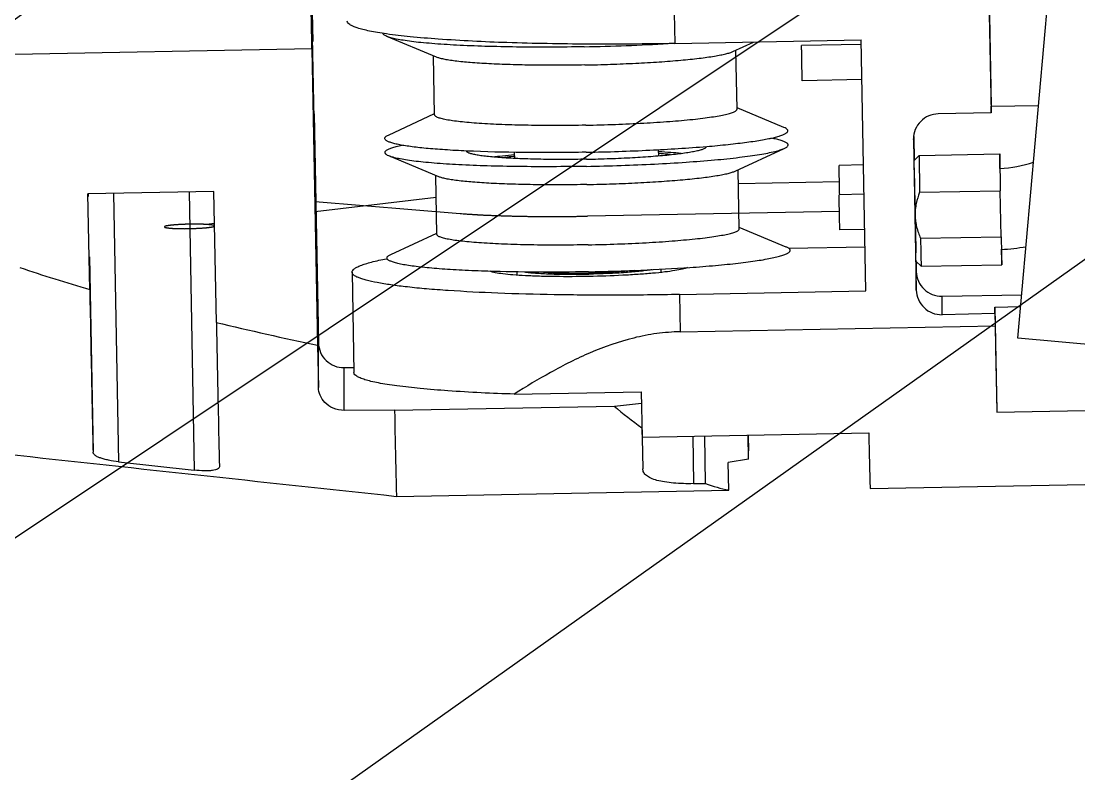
# Model space of a CAD drawing. Header units: millimetres. Extents: x 0 to 420, y 0 to 297.
# Drawn here: x 147.94 to 158.43, y 160.77 to 168.23 of the extents above; entities that cross this region are included whole.
import ezdxf

# ---------------------------------------------------------------- set-up
doc = ezdxf.new("R2010")
doc.units = ezdxf.units.MM
doc.header["$LTSCALE"] = 23.1
doc.layers.get('0').update_dxf_attribs({"linetype": 'CONTINUOUS'})
for name, color, linetype in [('AXIS', 7, 'CONTINUOUS'), ('DSURF', 7, 'CONTINUOUS'), ('FIRST-PHALANX-CABLES', 7, 'CONTINUOUS')]:
    doc.layers.add(name, color=color, linetype=linetype)
doc.styles.get("Standard").update_dxf_attribs({"font": 'txt', "width": 0.85})
doc.dimstyles.get("Standard").update_dxf_attribs({"dimtxt": 3.5, "dimasz": 3.5, "dimexe": 1.5, "dimexo": 1, "dimtad": 1, "dimtxsty": 'STANDARD', "dimcen": 0.09, "dimadec": 0, "dimazin": 0, "dimtol": 1, "dimtp": 0.01, "dimtm": 0.01, "dimtfac": 1, "dimtofl": 0, "dimtmove": 0, "dimatfit": 3, "dimfxl": 1, "dimtolj": 1, "dimarcsym": 0})

msp = doc.modelspace()

# ---------------------------------------------------------------- linework, layer by layer
at = {"color": 7, "linetype": 'CONTINUOUS'}
for p, q in [((157.83, 165.086), (160.458, 194.669)), ((157.515, 169.922), (157.564, 167.387)), ((150.811, 169.212), (150.833, 168.029)), ((154.408, 168.877), (154.425, 168.01)), ((157.533, 168.936), (157.564, 167.322)), ((150.85, 167.1), (150.826, 168.395)), ((150.85, 167.013), (150.826, 168.308)), ((154.425, 168.01), (156.275, 168.045)), ((156.322, 165.555), (156.275, 168.045)), ((150.826, 167.956), (140.677, 167.764)), ((150.826, 167.956), (150.881, 165.016)), ((157.564, 167.387), (158.035, 167.396)), ((157.564, 167.322), (157.564, 167.387)), ((150.845, 167.033), (150.845, 167.312)), ((150.847, 167.312), (150.89, 165.039)), ((157.564, 167.322), (157.039, 167.312)), ((150.85, 167.013), (150.85, 167.1)), ((156.796, 167.087), (156.801, 166.849)), ((156.793, 167.063), (156.793, 167.058)), ((156.793, 167.058), (156.793, 167.063)), ((156.793, 167.058), (156.822, 165.564)), ((152.837, 166.869), (152.836, 166.929)), ((154.266, 166.897), (154.265, 166.957)), ((156.8, 166.849), (156.849, 166.9)), ((156.801, 166.773), (156.801, 166.775)), ((156.801, 166.758), (156.801, 166.773)), ((156.855, 166.534), (157.655, 166.549)), ((157.664, 166.093), (157.655, 166.549)), ((156.81, 166.305), (156.81, 166.306)), ((156.864, 166.078), (157.664, 166.093)), ((156.314, 165.99), (155.556, 165.976)), ((156.817, 165.923), (156.817, 165.932)), ((156.819, 165.849), (156.87, 165.8)), ((156.82, 165.849), (156.822, 165.747)), ((151.223, 165.741), (151.242, 164.745)), ((152.858, 165.744), (152.859, 165.712)), ((154.288, 165.771), (154.288, 165.739)), ((156.822, 165.564), (156.822, 165.747)), ((154.472, 165.52), (156.322, 165.555)), ((154.472, 165.52), (154.479, 165.15)), ((157.077, 165.503), (157.868, 165.518)), ((157.077, 165.32), (157.077, 165.503)), ((157.601, 165.395), (157.858, 165.4)), ((157.601, 165.395), (157.621, 164.354)), ((157.601, 165.33), (157.601, 165.395)), ((157.601, 165.33), (157.077, 165.32)), ((157.601, 165.33), (157.604, 165.209)), ((154.479, 165.15), (157.604, 165.209)), ((165.998, 164.36), (157.83, 165.086)), ((150.881, 165.016), (150.89, 164.598)), ((150.89, 164.598), (150.89, 165.039)), ((151.145, 164.795), (151.241, 164.797)), ((151.145, 164.371), (151.145, 164.795)), ((152.833, 164.532), (154.091, 164.556)), ((154.091, 164.556), (154.101, 164.105)), ((151.645, 164.372), (151.145, 164.371)), ((151.645, 164.372), (153.826, 164.414)), ((153.826, 164.414), (154.094, 164.442)), ((157.621, 164.354), (159.336, 164.386)), ((154.099, 164.205), (154.099, 164.199)), ((154.099, 164.199), (154.1, 164.158)), ((154.1, 164.158), (154.101, 164.1)), ((154.101, 164.105), (156.35, 164.148)), ((154.101, 164.1), (154.108, 163.792)), ((154.603, 164.115), (154.611, 163.644)), ((154.719, 164.117), (154.728, 163.646)), ((155.158, 163.888), (155.154, 164.125)), ((155.155, 164.125), (155.158, 163.971)), ((155.158, 163.923), (155.158, 163.971)), ((155.158, 163.888), (154.956, 163.854)), ((154.961, 163.58), (154.956, 163.854)), ((154.611, 163.644), (154.728, 163.646)), ((156.364, 163.595), (159.389, 163.652)), ((151.664, 163.518), (154.961, 163.58))]:
    msp.add_line(p, q, dxfattribs=at)
for centre, radius, start, end in [((363.533, 170.275), 206.762, 180.97452, 181.1), ((309.037, 169.142), 152.253, 181.06767, 181.20794)]:
    msp.add_arc(centre, radius, start, end, dxfattribs=at)
for centre, major_axis, ratio, start_param, end_param in [((156.428, 167.334), (2.741, 2.793), 0.916463, -3.089116, -2.992399), ((155.325, 167.314), (0.211, 3.751), 0.574629, -3.322815, -3.212484)]:
    msp.add_ellipse(centre, major_axis=major_axis, ratio=ratio, start_param=start_param, end_param=end_param, dxfattribs=at)
for points, knots in [([(150.826, 167.956), (150.823, 168.068), (150.816, 168.486), (150.808, 168.905), (150.803, 169.212)], [0, 0, 0, 0, 0.267658, 1, 1, 1, 1]), ([(151.566, 168.104), (151.536, 168.109), (151.479, 168.117), (151.401, 168.132), (151.334, 168.147), (151.279, 168.162), (151.235, 168.178), (151.199, 168.196), (151.176, 168.217), (151.176, 168.231)], [0, 0, 0, 0, 0.215681, 0.405375, 0.568552, 0.704977, 0.814712, 0.89854, 1, 1, 1, 1]), ([(154.425, 168.01), (154.137, 168.004), (153.582, 168), (152.8, 168.013), (152.212, 168.041), (151.814, 168.074), (151.643, 168.093), (151.566, 168.104)], [0, 0, 0, 0, 0.301576, 0.581506, 0.819895, 0.918118, 1, 1, 1, 1]), ([(157.039, 167.312), (157.007, 167.311), (156.942, 167.297), (156.861, 167.242), (156.806, 167.16), (156.793, 167.095), (156.793, 167.063)], [0, 0, 0, 0, 0.250451, 0.500602, 0.750395, 1, 1, 1, 1]), ([(152.835, 166.89), (152.824, 166.889), (152.786, 166.884), (152.747, 166.88), (152.719, 166.876)], [0, 0, 0, 0, 0.267634, 1, 1, 1, 1]), ([(154.384, 166.908), (154.375, 166.909), (154.336, 166.912), (154.298, 166.915), (154.268, 166.917)], [0, 0, 0, 0, 0.231938, 1, 1, 1, 1]), ([(156.849, 166.9), (156.849, 166.9), (156.849, 166.899), (156.849, 166.899), (156.849, 166.899), (156.849, 166.898), (156.849, 166.897), (156.849, 166.895), (156.849, 166.893), (156.849, 166.889), (156.849, 166.885), (156.849, 166.879), (156.849, 166.873), (156.849, 166.867), (156.85, 166.856), (156.85, 166.841), (156.85, 166.821), (156.851, 166.798), (156.851, 166.772), (156.851, 166.744), (156.852, 166.714), (156.853, 166.669), (156.854, 166.609), (156.855, 166.56), (156.855, 166.534)], [0, 0, 0, 0, 0.000328, 0.001206, 0.002636, 0.004618, 0.007151, 0.010236, 0.018052, 0.028051, 0.040221, 0.054546, 0.071003, 0.089566, 0.11021, 0.157617, 0.212942, 0.275862, 0.346006, 0.422963, 0.506282, 0.59547, 0.789328, 1, 1, 1, 1]), ([(157.652, 166.771), (157.652, 166.782), (157.652, 166.802), (157.651, 166.831), (157.651, 166.852), (157.65, 166.867), (157.65, 166.877), (157.65, 166.886), (157.65, 166.893), (157.65, 166.9), (157.649, 166.904), (157.649, 166.907), (157.649, 166.909), (157.649, 166.911), (157.649, 166.912), (157.649, 166.913), (157.649, 166.914), (157.649, 166.914), (157.649, 166.914), (157.649, 166.915), (157.649, 166.915), (157.649, 166.915)], [0, 0, 0, 0, 0.226086, 0.426082, 0.598288, 0.673498, 0.741233, 0.801343, 0.853697, 0.898193, 0.934729, 0.949986, 0.963225, 0.974441, 0.983629, 0.990781, 0.995894, 0.997684, 0.998964, 0.999734, 1, 1, 1, 1]), ([(157.649, 166.915), (157.649, 166.915), (157.649, 166.914), (157.649, 166.914), (157.649, 166.914), (157.649, 166.913), (157.649, 166.912), (157.649, 166.91), (157.649, 166.908), (157.649, 166.904), (157.649, 166.9), (157.649, 166.895), (157.649, 166.889), (157.649, 166.882), (157.649, 166.871), (157.65, 166.856), (157.65, 166.836), (157.65, 166.813), (157.651, 166.788), (157.651, 166.76), (157.652, 166.729), (157.653, 166.685), (157.654, 166.624), (157.655, 166.575), (157.655, 166.549)], [0, 0, 0, 0, 0.000281, 0.001113, 0.002498, 0.004437, 0.00693, 0.009974, 0.017715, 0.027647, 0.039755, 0.054025, 0.070433, 0.088954, 0.109562, 0.156918, 0.212218, 0.275138, 0.345305, 0.422308, 0.505695, 0.59497, 0.789051, 1, 1, 1, 1]), ([(156.801, 166.775), (156.801, 166.787), (156.801, 166.806), (156.8, 166.83), (156.8, 166.842), (156.8, 166.849)], [0, 0, 0, 0, 0.5, 0.750004, 1, 1, 1, 1]), ([(156.855, 166.534), (156.841, 166.498), (156.823, 166.442), (156.811, 166.364), (156.809, 166.325), (156.81, 166.306)], [0, 0, 0, 0, 0.499851, 0.749936, 1, 1, 1, 1]), ([(156.81, 166.305), (156.81, 166.285), (156.813, 166.246), (156.828, 166.169), (156.848, 166.114), (156.864, 166.078)], [0, 0, 0, 0, 0.250053, 0.500137, 1, 1, 1, 1]), ([(156.864, 166.078), (156.864, 166.058), (156.865, 166.019), (156.866, 165.973), (156.867, 165.939), (156.867, 165.916), (156.868, 165.894), (156.868, 165.875), (156.868, 165.858), (156.869, 165.843), (156.869, 165.83), (156.869, 165.821), (156.869, 165.815), (156.87, 165.811), (156.87, 165.808), (156.87, 165.805), (156.87, 165.803), (156.87, 165.802), (156.87, 165.801), (156.87, 165.801), (156.87, 165.8), (156.87, 165.8), (156.87, 165.8), (156.87, 165.8)], [0, 0, 0, 0, 0.21697, 0.413325, 0.502682, 0.58565, 0.66186, 0.730983, 0.792723, 0.846809, 0.893013, 0.931129, 0.947104, 0.960999, 0.972796, 0.982486, 0.990058, 0.993048, 0.995506, 0.997429, 0.998819, 0.999675, 1, 1, 1, 1]), ([(157.664, 166.093), (157.664, 166.073), (157.665, 166.034), (157.666, 165.988), (157.667, 165.954), (157.667, 165.931), (157.667, 165.909), (157.668, 165.89), (157.668, 165.873), (157.669, 165.858), (157.669, 165.847), (157.669, 165.839), (157.669, 165.834), (157.669, 165.83), (157.669, 165.826), (157.669, 165.822), (157.67, 165.82), (157.67, 165.818), (157.67, 165.817), (157.67, 165.816), (157.67, 165.816), (157.67, 165.815), (157.67, 165.815), (157.67, 165.815), (157.67, 165.815)], [0, 0, 0, 0, 0.21729, 0.413894, 0.503346, 0.586385, 0.662643, 0.731789, 0.793524, 0.84758, 0.893725, 0.913764, 0.931754, 0.947675, 0.961509, 0.973238, 0.982853, 0.990344, 0.99329, 0.995703, 0.997579, 0.998921, 0.999726, 1, 1, 1, 1]), ([(156.819, 165.849), (156.819, 165.849), (156.819, 165.849), (156.819, 165.849), (156.819, 165.85), (156.819, 165.85), (156.819, 165.851), (156.819, 165.852), (156.819, 165.854), (156.819, 165.856), (156.819, 165.86), (156.818, 165.864), (156.818, 165.87), (156.818, 165.879), (156.818, 165.892), (156.817, 165.907), (156.817, 165.917), (156.817, 165.923)], [0, 0, 0, 0, 0.001201, 0.004383, 0.009552, 0.016708, 0.025848, 0.03697, 0.065154, 0.101236, 0.145162, 0.196876, 0.25632, 0.398135, 0.56991, 0.770853, 1, 1, 1, 1]), ([(157.67, 165.815), (157.67, 165.815), (157.67, 165.815), (157.67, 165.815), (157.67, 165.815), (157.67, 165.816), (157.67, 165.816), (157.67, 165.817), (157.67, 165.819), (157.67, 165.821), (157.67, 165.823), (157.67, 165.826), (157.67, 165.831), (157.67, 165.838), (157.669, 165.846), (157.669, 165.856), (157.669, 165.866), (157.669, 165.882), (157.669, 165.905), (157.668, 165.936), (157.668, 165.958), (157.667, 165.97)], [0, 0, 0, 0, 0.000265, 0.001037, 0.00232, 0.004115, 0.009241, 0.016416, 0.025635, 0.036892, 0.050178, 0.065486, 0.102137, 0.146765, 0.199258, 0.259498, 0.32735, 0.40265, 0.57489, 0.774621, 1, 1, 1, 1]), ([(151.223, 165.741), (151.223, 165.754), (151.242, 165.775), (151.273, 165.793), (151.312, 165.81), (151.36, 165.826), (151.445, 165.85), (151.515, 165.865), (151.565, 165.875)], [0, 0, 0, 0, 0.10456, 0.188784, 0.298357, 0.434222, 0.596587, 1, 1, 1, 1]), ([(154.472, 165.52), (154.261, 165.516), (153.847, 165.511), (153.246, 165.516), (152.691, 165.53), (152.269, 165.552), (151.97, 165.574), (151.781, 165.593), (151.617, 165.613), (151.481, 165.635), (151.385, 165.655), (151.323, 165.673), (151.288, 165.686), (151.26, 165.699), (151.24, 165.712), (151.227, 165.726), (151.223, 165.736), (151.223, 165.741)], [0, 0, 0, 0, 0.192772, 0.378133, 0.549063, 0.69908, 0.764452, 0.822566, 0.8729, 0.915022, 0.948614, 0.962165, 0.973554, 0.982825, 0.99009, 0.995611, 1, 1, 1, 1]), ([(152.945, 165.743), (152.962, 165.74), (152.999, 165.736), (153.087, 165.729), (153.216, 165.723), (153.388, 165.72), (153.509, 165.721), (153.572, 165.722)], [0, 0, 0, 0, 0.082179, 0.180591, 0.419072, 0.69879, 1, 1, 1, 1]), ([(153.123, 165.742), (153.154, 165.739), (153.222, 165.735), (153.372, 165.731), (153.49, 165.731), (153.572, 165.732)], [0, 0, 0, 0, 0.207543, 0.450869, 1, 1, 1, 1]), ([(154.202, 165.766), (154.185, 165.763), (154.147, 165.758), (154.059, 165.747), (153.93, 165.736), (153.758, 165.727), (153.636, 165.723), (153.572, 165.722)], [0, 0, 0, 0, 0.082132, 0.180538, 0.419081, 0.698861, 1, 1, 1, 1]), ([(154.023, 165.759), (153.992, 165.755), (153.924, 165.749), (153.774, 165.738), (153.655, 165.734), (153.572, 165.732)], [0, 0, 0, 0, 0.207515, 0.450892, 1, 1, 1, 1]), ([(156.822, 165.747), (156.822, 165.715), (156.837, 165.649), (156.894, 165.568), (156.978, 165.514), (157.044, 165.502), (157.077, 165.503)], [0, 0, 0, 0, 0.249586, 0.499378, 0.749534, 1, 1, 1, 1]), ([(156.822, 165.564), (156.822, 165.532), (156.837, 165.466), (156.894, 165.385), (156.978, 165.331), (157.044, 165.319), (157.077, 165.32)], [0, 0, 0, 0, 0.249573, 0.499378, 0.749547, 1, 1, 1, 1]), ([(157.604, 165.209), (157.605, 165.13), (157.611, 164.845), (157.617, 164.56), (157.621, 164.354)], [0, 0, 0, 0, 0.278151, 1, 1, 1, 1]), ([(154.479, 165.15), (154.401, 165.149), (154.246, 165.137), (153.944, 165.078), (153.588, 164.953), (153.197, 164.755), (152.951, 164.607), (152.833, 164.532)], [0, 0, 0, 0, 0.131292, 0.261722, 0.517354, 0.764118, 1, 1, 1, 1]), ([(150.89, 165.039), (150.891, 165.007), (150.905, 164.941), (150.962, 164.86), (151.046, 164.806), (151.112, 164.794), (151.145, 164.795)], [0, 0, 0, 0, 0.249586, 0.499378, 0.749534, 1, 1, 1, 1]), ([(152.833, 164.532), (152.613, 164.539), (152.302, 164.553), (151.914, 164.585), (151.713, 164.607), (151.575, 164.627), (151.489, 164.641), (151.415, 164.657), (151.355, 164.673), (151.307, 164.69), (151.268, 164.708), (151.242, 164.73), (151.242, 164.745)], [0, 0, 0, 0, 0.405939, 0.575183, 0.718202, 0.779174, 0.832815, 0.878967, 0.917522, 0.948485, 0.972037, 1, 1, 1, 1]), ([(151.145, 164.371), (151.108, 164.371), (151.036, 164.385), (150.953, 164.442), (150.902, 164.516), (150.891, 164.572), (150.89, 164.598)], [0, 0, 0, 0, 0.296365, 0.560582, 0.788892, 1, 1, 1, 1]), ([(151.645, 164.372), (151.649, 164.181), (151.654, 163.931), (151.661, 163.646), (151.663, 163.552), (151.664, 163.518)], [0, 0, 0, 0, 0.671013, 0.880725, 1, 1, 1, 1]), ([(156.35, 164.148), (156.353, 164.022), (156.357, 163.858), (156.361, 163.674), (156.363, 163.615), (156.364, 163.595)], [0, 0, 0, 0, 0.681492, 0.887738, 1, 1, 1, 1]), ([(154.611, 163.644), (154.545, 163.642), (154.449, 163.645), (154.328, 163.659), (154.252, 163.674), (154.191, 163.695), (154.145, 163.721), (154.115, 163.753), (154.108, 163.779), (154.108, 163.792)], [0, 0, 0, 0, 0.355665, 0.514795, 0.653593, 0.768996, 0.8612, 0.93484, 1, 1, 1, 1])]:
    msp.add_open_spline(points, degree=3, knots=knots, dxfattribs=at)
msp.add_open_spline([(147.655, 163.953), (148.991, 163.807), (150.328, 163.662), (151.664, 163.518)], degree=3, dxfattribs=at)
at = {"layer": 'AXIS', "color": 7, "linetype": 'CONTINUOUS'}
for p, q in [((152.061, 167.874), (151.567, 168.08)), ((155.003, 167.93), (155.208, 168.024)), ((155.043, 167.358), (155.032, 167.943)), ((152.043, 167.301), (152.032, 167.886)), ((151.585, 167.102), (152.043, 167.314)), ((155.508, 167.177), (155.043, 167.371)), ((150.851, 167.021), (150.851, 167.028)), ((155.026, 166.744), (155.512, 166.969)), ((152.084, 166.688), (151.589, 166.895)), ((153.547, 166.931), (153.553, 166.931)), ((156.849, 166.9), (157.649, 166.915)), ((155.065, 166.173), (155.054, 166.757)), ((157.651, 166.79), (157.651, 166.788)), ((157.652, 166.772), (157.651, 166.79)), ((157.652, 166.772), (157.651, 166.788)), ((150.851, 166.736), (150.851, 166.734)), ((152.066, 166.115), (152.055, 166.7)), ((148.605, 166.494), (148.605, 166.493)), ((151.608, 165.916), (152.066, 166.128)), ((155.531, 165.991), (155.065, 166.185)), ((150.87, 166.029), (150.87, 166.03)), ((157.667, 165.941), (157.667, 165.971)), ((157.667, 165.94), (157.667, 165.97)), ((148.617, 165.894), (148.617, 165.895)), ((156.87, 165.8), (157.67, 165.815)), ((150.87, 165.737), (150.87, 165.738))]:
    msp.add_line(p, q, dxfattribs=at)
msp.add_arc((153.142, 189.157), 21.183, 271.043, 273.2982, dxfattribs=at)
for points, knots in [([(151.567, 168.08), (151.561, 168.083), (151.552, 168.087), (151.537, 168.096), (151.529, 168.105), (151.528, 168.111)], [0, 0, 0, 0, 0.346335, 0.622678, 1, 1, 1, 1]), ([(153.527, 167.977), (153.414, 167.975), (153.189, 167.972), (152.861, 167.974), (152.552, 167.98), (152.272, 167.991), (152.06, 168.005), (151.911, 168.018), (151.817, 168.028), (151.735, 168.04), (151.667, 168.052), (151.612, 168.065), (151.58, 168.075), (151.567, 168.08)], [0, 0, 0, 0, 0.173561, 0.342008, 0.500433, 0.644229, 0.769239, 0.82356, 0.871902, 0.913939, 0.949405, 0.978114, 1, 1, 1, 1]), ([(153.532, 167.797), (153.617, 167.798), (153.786, 167.803), (154.033, 167.813), (154.265, 167.826), (154.475, 167.843), (154.658, 167.861), (154.79, 167.879), (154.878, 167.895), (154.929, 167.906), (154.97, 167.917), (154.994, 167.925), (155.003, 167.93)], [0, 0, 0, 0, 0.173444, 0.341848, 0.500286, 0.644128, 0.769194, 0.871897, 0.913948, 0.94942, 0.978127, 1, 1, 1, 1]), ([(153.532, 167.797), (153.446, 167.795), (153.278, 167.793), (153.032, 167.794), (152.8, 167.799), (152.59, 167.807), (152.408, 167.819), (152.275, 167.831), (152.188, 167.844), (152.136, 167.853), (152.095, 167.862), (152.071, 167.87), (152.061, 167.874)], [0, 0, 0, 0, 0.173564, 0.342011, 0.500437, 0.644234, 0.769245, 0.871902, 0.913939, 0.949405, 0.978114, 1, 1, 1, 1]), ([(153.543, 167.199), (153.446, 167.197), (153.255, 167.195), (152.977, 167.197), (152.721, 167.204), (152.526, 167.214), (152.388, 167.224), (152.301, 167.233), (152.225, 167.242), (152.17, 167.251), (152.133, 167.259), (152.11, 167.264), (152.09, 167.27), (152.073, 167.276), (152.061, 167.282), (152.051, 167.288), (152.045, 167.294), (152.043, 167.299), (152.043, 167.301)], [0, 0, 0, 0, 0.192766, 0.378133, 0.549061, 0.699077, 0.764448, 0.822563, 0.872896, 0.915017, 0.932896, 0.948616, 0.962166, 0.973554, 0.982826, 0.99009, 0.995611, 1, 1, 1, 1]), ([(153.543, 167.199), (153.641, 167.201), (153.832, 167.206), (154.11, 167.219), (154.367, 167.235), (154.562, 167.252), (154.7, 167.268), (154.787, 167.28), (154.862, 167.292), (154.917, 167.303), (154.955, 167.312), (154.978, 167.319), (154.997, 167.325), (155.014, 167.332), (155.026, 167.338), (155.035, 167.344), (155.041, 167.351), (155.043, 167.356), (155.043, 167.358)], [0, 0, 0, 0, 0.192599, 0.377899, 0.548833, 0.698901, 0.764306, 0.822456, 0.872824, 0.914976, 0.932867, 0.948599, 0.962158, 0.973554, 0.98283, 0.990096, 0.995615, 1, 1, 1, 1]), ([(154.742, 166.988), (154.813, 166.994), (154.916, 167.004), (155.049, 167.019), (155.138, 167.03), (155.219, 167.041), (155.292, 167.053), (155.356, 167.065), (155.411, 167.077), (155.457, 167.09), (155.494, 167.102), (155.518, 167.113), (155.532, 167.122), (155.541, 167.129), (155.547, 167.138), (155.547, 167.147), (155.544, 167.154), (155.538, 167.16), (155.527, 167.168), (155.516, 167.174), (155.508, 167.177)], [0, 0, 0, 0, 0.242134, 0.351794, 0.453131, 0.545666, 0.62897, 0.702672, 0.766467, 0.820133, 0.863568, 0.896866, 0.909874, 0.920636, 0.936697, 0.943634, 0.951164, 0.960156, 0.971132, 1, 1, 1, 1]), ([(152.358, 166.943), (152.287, 166.946), (152.183, 166.952), (152.05, 166.962), (151.96, 166.969), (151.879, 166.978), (151.806, 166.987), (151.741, 166.996), (151.686, 167.006), (151.64, 167.017), (151.603, 167.028), (151.578, 167.038), (151.563, 167.046), (151.554, 167.053), (151.548, 167.062), (151.548, 167.071), (151.55, 167.078), (151.556, 167.084), (151.567, 167.093), (151.577, 167.099), (151.585, 167.102)], [0, 0, 0, 0, 0.242135, 0.351795, 0.453132, 0.545667, 0.628971, 0.702673, 0.766466, 0.820132, 0.863566, 0.896864, 0.909871, 0.920633, 0.936694, 0.943631, 0.951162, 0.960154, 0.971131, 1, 1, 1, 1]), ([(155.512, 166.969), (155.52, 166.973), (155.532, 166.979), (155.543, 166.989), (155.548, 166.996), (155.55, 167.003), (155.549, 167.01), (155.544, 167.017), (155.537, 167.023), (155.527, 167.029), (155.508, 167.039), (155.478, 167.049), (155.432, 167.061), (155.398, 167.067), (155.38, 167.071)], [0, 0, 0, 0, 0.112502, 0.154175, 0.187813, 0.216244, 0.243978, 0.275825, 0.315093, 0.363563, 0.422148, 0.571214, 0.763866, 1, 1, 1, 1]), ([(150.851, 167.026), (150.851, 167.009), (150.852, 166.953), (150.854, 166.842), (150.857, 166.687), (150.86, 166.538), (150.862, 166.414), (150.864, 166.325), (150.865, 166.244), (150.867, 166.182), (150.867, 166.138), (150.868, 166.11), (150.869, 166.086), (150.869, 166.066), (150.869, 166.051), (150.87, 166.04), (150.87, 166.034), (150.87, 166.031), (150.87, 166.029), (150.87, 166.028)], [0, 0, 0, 0, 0.052124, 0.168474, 0.332348, 0.520181, 0.614674, 0.704976, 0.787813, 0.860175, 0.891593, 0.91944, 0.943475, 0.963467, 0.979238, 0.990653, 0.994686, 0.997589, 1, 1, 1, 1]), ([(150.87, 166.03), (150.87, 166.046), (150.869, 166.097), (150.868, 166.197), (150.865, 166.34), (150.861, 166.56), (150.856, 166.79), (150.853, 166.961), (150.851, 167.021)], [0, 0, 0, 0, 0.047733, 0.1538, 0.304616, 0.480849, 0.818829, 1, 1, 1, 1]), ([(151.589, 166.895), (151.581, 166.898), (151.569, 166.903), (151.557, 166.913), (151.552, 166.92), (151.55, 166.927), (151.551, 166.934), (151.555, 166.941), (151.562, 166.948), (151.572, 166.954), (151.59, 166.964), (151.62, 166.976), (151.665, 166.989), (151.699, 166.997), (151.717, 167.001)], [0, 0, 0, 0, 0.112565, 0.154267, 0.187932, 0.216382, 0.244124, 0.275968, 0.315227, 0.363683, 0.422251, 0.571282, 0.763898, 1, 1, 1, 1]), ([(153.55, 166.862), (153.628, 166.863), (153.78, 166.868), (154, 166.877), (154.204, 166.891), (154.359, 166.904), (154.468, 166.917), (154.538, 166.926), (154.597, 166.936), (154.647, 166.946), (154.682, 166.955), (154.704, 166.962), (154.717, 166.967), (154.727, 166.972), (154.735, 166.977), (154.739, 166.983), (154.741, 166.987), (154.741, 166.988)], [0, 0, 0, 0, 0.192601, 0.377901, 0.548835, 0.698904, 0.764309, 0.82246, 0.872828, 0.91498, 0.948598, 0.962158, 0.973554, 0.98283, 0.990096, 0.995615, 1, 1, 1, 1]), ([(153.55, 166.791), (153.664, 166.794), (153.889, 166.799), (154.218, 166.813), (154.528, 166.831), (154.808, 166.853), (155.02, 166.874), (155.169, 166.894), (155.263, 166.908), (155.345, 166.922), (155.413, 166.937), (155.468, 166.952), (155.499, 166.963), (155.512, 166.969)], [0, 0, 0, 0, 0.173441, 0.341846, 0.500283, 0.644123, 0.769188, 0.823534, 0.871897, 0.913948, 0.94942, 0.978127, 1, 1, 1, 1]), ([(153.553, 166.931), (153.761, 166.935), (154.158, 166.948), (154.554, 166.973), (154.742, 166.988)], [0, 0, 0, 0, 0.526373, 1, 1, 1, 1]), ([(153.55, 166.791), (153.436, 166.789), (153.212, 166.787), (152.883, 166.788), (152.575, 166.794), (152.294, 166.805), (152.083, 166.819), (151.934, 166.832), (151.84, 166.843), (151.758, 166.854), (151.689, 166.866), (151.634, 166.879), (151.602, 166.889), (151.589, 166.895)], [0, 0, 0, 0, 0.173561, 0.342008, 0.500433, 0.644229, 0.769239, 0.82356, 0.871902, 0.913939, 0.949405, 0.978114, 1, 1, 1, 1]), ([(153.547, 166.931), (153.339, 166.927), (152.942, 166.925), (152.546, 166.935), (152.358, 166.943)], [0, 0, 0, 0, 0.526378, 1, 1, 1, 1]), ([(153.55, 166.862), (153.473, 166.86), (153.321, 166.859), (153.101, 166.86), (152.898, 166.866), (152.743, 166.874), (152.633, 166.882), (152.564, 166.889), (152.504, 166.896), (152.454, 166.904), (152.419, 166.912), (152.396, 166.918), (152.383, 166.923), (152.373, 166.928), (152.366, 166.932), (152.361, 166.937), (152.359, 166.941), (152.359, 166.943)], [0, 0, 0, 0, 0.192769, 0.378136, 0.549065, 0.699082, 0.764453, 0.822568, 0.872902, 0.915023, 0.948616, 0.962166, 0.973555, 0.982826, 0.990091, 0.99561, 1, 1, 1, 1]), ([(152.613, 166.884), (152.648, 166.889), (152.722, 166.897), (152.796, 166.904), (152.835, 166.908)], [0, 0, 0, 0, 0.468219, 1, 1, 1, 1]), ([(154.489, 166.92), (154.455, 166.923), (154.38, 166.929), (154.306, 166.933), (154.267, 166.935)], [0, 0, 0, 0, 0.468223, 1, 1, 1, 1]), ([(150.87, 165.738), (150.87, 165.756), (150.869, 165.812), (150.867, 165.923), (150.865, 166.047), (150.863, 166.164), (150.861, 166.258), (150.859, 166.351), (150.858, 166.44), (150.856, 166.522), (150.855, 166.584), (150.854, 166.628), (150.853, 166.655), (150.853, 166.679), (150.852, 166.699), (150.852, 166.713), (150.852, 166.722), (150.852, 166.727), (150.851, 166.731), (150.851, 166.734), (150.851, 166.735), (150.851, 166.736), (150.851, 166.736)], [0, 0, 0, 0, 0.052217, 0.168786, 0.332934, 0.425637, 0.521009, 0.615582, 0.70592, 0.788743, 0.861035, 0.892396, 0.92017, 0.944117, 0.964008, 0.979662, 0.985859, 0.990947, 0.99491, 0.997741, 0.999438, 1, 1, 1, 1]), ([(153.554, 166.611), (153.469, 166.609), (153.301, 166.607), (153.054, 166.608), (152.823, 166.613), (152.613, 166.621), (152.43, 166.633), (152.298, 166.646), (152.21, 166.658), (152.159, 166.667), (152.117, 166.677), (152.094, 166.684), (152.084, 166.688)], [0, 0, 0, 0, 0.173564, 0.342011, 0.500437, 0.644234, 0.769245, 0.871902, 0.913939, 0.949405, 0.978114, 1, 1, 1, 1]), ([(153.554, 166.611), (153.64, 166.613), (153.809, 166.617), (154.055, 166.627), (154.287, 166.641), (154.498, 166.657), (154.68, 166.676), (154.813, 166.693), (154.9, 166.709), (154.951, 166.72), (154.992, 166.731), (155.016, 166.74), (155.026, 166.744)], [0, 0, 0, 0, 0.173444, 0.341848, 0.500286, 0.644128, 0.769194, 0.871897, 0.913948, 0.94942, 0.978127, 1, 1, 1, 1]), ([(153.566, 166.013), (153.663, 166.015), (153.855, 166.02), (154.133, 166.033), (154.389, 166.049), (154.584, 166.067), (154.722, 166.082), (154.81, 166.094), (154.885, 166.106), (154.94, 166.117), (154.977, 166.126), (155, 166.133), (155.02, 166.139), (155.036, 166.146), (155.049, 166.152), (155.058, 166.159), (155.064, 166.165), (155.065, 166.17), (155.065, 166.173)], [0, 0, 0, 0, 0.192599, 0.377899, 0.548833, 0.698901, 0.764306, 0.822456, 0.872824, 0.914976, 0.932867, 0.948599, 0.962158, 0.973554, 0.98283, 0.990096, 0.995615, 1, 1, 1, 1]), ([(153.566, 166.013), (153.468, 166.011), (153.277, 166.009), (153, 166.011), (152.744, 166.018), (152.549, 166.028), (152.411, 166.038), (152.323, 166.047), (152.248, 166.056), (152.193, 166.065), (152.155, 166.073), (152.132, 166.078), (152.112, 166.084), (152.096, 166.09), (152.083, 166.096), (152.074, 166.102), (152.068, 166.108), (152.066, 166.113), (152.066, 166.115)], [0, 0, 0, 0, 0.192766, 0.378133, 0.549061, 0.699077, 0.764448, 0.822563, 0.872896, 0.915017, 0.932896, 0.948616, 0.962166, 0.973554, 0.982826, 0.99009, 0.995611, 1, 1, 1, 1]), ([(152.571, 165.75), (152.486, 165.753), (152.361, 165.758), (152.201, 165.767), (152.092, 165.774), (151.993, 165.783), (151.903, 165.792), (151.823, 165.802), (151.753, 165.812), (151.694, 165.824), (151.647, 165.835), (151.615, 165.846), (151.595, 165.855), (151.584, 165.861), (151.576, 165.868), (151.571, 165.875), (151.57, 165.882), (151.571, 165.89), (151.576, 165.897), (151.588, 165.907), (151.599, 165.913), (151.608, 165.916)], [0, 0, 0, 0, 0.237893, 0.346737, 0.447978, 0.541025, 0.625344, 0.700459, 0.765966, 0.821543, 0.866974, 0.902207, 0.916079, 0.927562, 0.936852, 0.944335, 0.950748, 0.957211, 0.964822, 0.974284, 1, 1, 1, 1]), ([(154.575, 165.788), (154.66, 165.794), (154.784, 165.804), (154.944, 165.819), (155.052, 165.831), (155.151, 165.843), (155.241, 165.855), (155.32, 165.868), (155.389, 165.882), (155.448, 165.895), (155.495, 165.908), (155.527, 165.92), (155.546, 165.93), (155.556, 165.937), (155.564, 165.944), (155.569, 165.951), (155.57, 165.958), (155.568, 165.966), (155.563, 165.972), (155.551, 165.982), (155.539, 165.988), (155.531, 165.991)], [0, 0, 0, 0, 0.237893, 0.346737, 0.447978, 0.541025, 0.625344, 0.700459, 0.765966, 0.821543, 0.866974, 0.902208, 0.916079, 0.927562, 0.936852, 0.944335, 0.950748, 0.95721, 0.964822, 0.974284, 1, 1, 1, 1]), ([(153.57, 165.746), (153.398, 165.742), (153.065, 165.74), (152.732, 165.745), (152.571, 165.75)], [0, 0, 0, 0, 0.517572, 1, 1, 1, 1]), ([(154.551, 165.787), (154.536, 165.78), (154.494, 165.769), (154.419, 165.755), (154.32, 165.742), (154.198, 165.729), (154.059, 165.719), (153.849, 165.706), (153.574, 165.697), (153.299, 165.696), (153.089, 165.7), (152.949, 165.706), (152.827, 165.713), (152.727, 165.723), (152.652, 165.734), (152.61, 165.743), (152.594, 165.75)], [0, 0, 0, 0, 0.025898, 0.065083, 0.11665, 0.179196, 0.25096, 0.329892, 0.500036, 0.670175, 0.7491, 0.820855, 0.883391, 0.934945, 0.974116, 1, 1, 1, 1]), ([(153.57, 165.746), (153.743, 165.749), (154.078, 165.759), (154.413, 165.777), (154.575, 165.788)], [0, 0, 0, 0, 0.517567, 1, 1, 1, 1])]:
    msp.add_open_spline(points, degree=3, knots=knots, dxfattribs=at)
msp.add_open_spline([(147.928, 165.788), (148.157, 165.709), (148.388, 165.638), (148.621, 165.57)], degree=3, dxfattribs=at)
at = {"layer": 'DSURF', "color": 7, "linetype": 'CONTINUOUS'}
for p, q in [((156.275, 168.001), (155.684, 167.99)), ((155.684, 167.989), (155.684, 167.99)), ((156.282, 167.651), (155.69, 167.64)), ((156.298, 166.806), (156.056, 166.801)), ((156.056, 166.801), (156.056, 166.801)), ((149.852, 166.542), (148.602, 166.519)), ((148.621, 165.57), (148.602, 166.519)), ((148.606, 166.519), (148.606, 166.494)), ((148.856, 166.523), (148.907, 163.861)), ((149.606, 166.538), (149.658, 163.778)), ((149.877, 165.242), (149.852, 166.542)), ((156.304, 166.514), (156.056, 166.51)), ((156.056, 166.509), (156.056, 166.509)), ((156.31, 166.164), (156.063, 166.16)), ((148.617, 165.894), (148.654, 163.955)), ((148.907, 163.861), (149.658, 163.778)), ((149.907, 163.812), (149.907, 163.812))]:
    msp.add_line(p, q, dxfattribs=at)
for centre, radius, start, end in [((157.522, 168.369), 1.606, 274.6445, 286.8011), ((157.521, 168.372), 2.41, 273.4614, 279.3183), ((160.153, 208.59), 44.549, 256.6634, 257.9876)]:
    msp.add_arc(centre, radius, start, end, dxfattribs=at)
for points, knots in [([(155.69, 167.64), (155.69, 167.64), (155.69, 167.641), (155.69, 167.641), (155.69, 167.642), (155.69, 167.644), (155.69, 167.648), (155.69, 167.653), (155.69, 167.66), (155.69, 167.669), (155.689, 167.678), (155.689, 167.694), (155.689, 167.715), (155.688, 167.744), (155.687, 167.775), (155.687, 167.819), (155.686, 167.87), (155.685, 167.925), (155.684, 167.964), (155.684, 167.983), (155.684, 167.989)], [0, 0, 0, 0, 0.00061, 0.002352, 0.005225, 0.009226, 0.020587, 0.036315, 0.056261, 0.080262, 0.108085, 0.139473, 0.211813, 0.29464, 0.384956, 0.479484, 0.667416, 0.831395, 0.947837, 1, 1, 1, 1]), ([(156.062, 166.509), (156.061, 166.537), (156.06, 166.598), (156.058, 166.684), (156.057, 166.753), (156.056, 166.789), (156.056, 166.801)], [0, 0, 0, 0, 0.29431, 0.62133, 0.882756, 1, 1, 1, 1]), ([(156.063, 166.16), (156.063, 166.16), (156.063, 166.16), (156.063, 166.161), (156.063, 166.162), (156.063, 166.164), (156.063, 166.167), (156.063, 166.173), (156.062, 166.18), (156.062, 166.188), (156.062, 166.198), (156.062, 166.213), (156.061, 166.235), (156.061, 166.263), (156.06, 166.295), (156.059, 166.338), (156.058, 166.39), (156.057, 166.444), (156.057, 166.483), (156.056, 166.503), (156.056, 166.509)], [0, 0, 0, 0, 0.00061, 0.002352, 0.005225, 0.009226, 0.020587, 0.036315, 0.056261, 0.080262, 0.108085, 0.139473, 0.211813, 0.29464, 0.384956, 0.479484, 0.667416, 0.831395, 0.947837, 1, 1, 1, 1]), ([(148.621, 165.57), (148.627, 165.236), (148.638, 164.697), (148.649, 164.159), (148.654, 163.955)], [0, 0, 0, 0, 0.62155, 1, 1, 1, 1]), ([(149.877, 165.242), (149.883, 164.945), (149.893, 164.468), (149.903, 163.992), (149.907, 163.812)], [0, 0, 0, 0, 0.622885, 1, 1, 1, 1]), ([(148.907, 163.861), (148.873, 163.865), (148.826, 163.872), (148.766, 163.886), (148.728, 163.897), (148.697, 163.91), (148.67, 163.926), (148.655, 163.943), (148.654, 163.955)], [0, 0, 0, 0, 0.35822, 0.519192, 0.660918, 0.779973, 0.874906, 1, 1, 1, 1]), ([(149.907, 163.812), (149.907, 163.807), (149.904, 163.797), (149.888, 163.786), (149.866, 163.779), (149.835, 163.773), (149.797, 163.771), (149.738, 163.77), (149.691, 163.774), (149.658, 163.778)], [0, 0, 0, 0, 0.050495, 0.1147, 0.204141, 0.321731, 0.465706, 0.631325, 1, 1, 1, 1])]:
    msp.add_open_spline(points, degree=3, knots=knots, dxfattribs=at)
at = {"layer": 'FIRST-PHALANX-CABLES', "color": 40, "linetype": 'CONTINUOUS'}
for p, q in [((156.059, 166.636), (155.057, 166.617)), ((150.856, 166.441), (152.295, 166.323)), ((150.858, 166.344), (152.059, 166.487)), ((156.059, 166.344), (153.56, 166.297)), ((149.861, 166.225), (149.775, 166.215))]:
    msp.add_line(p, q, dxfattribs=at)
for points, knots in [([(152.295, 166.323), (152.305, 166.323), (152.326, 166.321), (152.352, 166.319), (152.372, 166.318), (152.388, 166.317), (152.403, 166.316), (152.419, 166.315), (152.432, 166.314), (152.441, 166.313), (152.446, 166.313), (152.45, 166.313), (152.454, 166.312), (152.457, 166.312), (152.459, 166.312), (152.459, 166.312), (152.46, 166.312), (152.461, 166.312), (152.462, 166.312), (152.464, 166.312), (152.467, 166.312), (152.471, 166.311), (152.477, 166.311), (152.484, 166.311), (152.493, 166.31), (152.505, 166.31), (152.52, 166.309), (152.538, 166.308), (152.562, 166.307), (152.586, 166.306), (152.607, 166.305), (152.619, 166.305), (152.628, 166.304), (152.635, 166.304), (152.641, 166.304), (152.645, 166.303), (152.648, 166.303), (152.65, 166.303), (152.651, 166.303), (152.653, 166.303), (152.656, 166.303), (152.66, 166.303), (152.666, 166.303), (152.675, 166.302), (152.688, 166.302), (152.704, 166.302), (152.724, 166.301), (152.743, 166.3), (152.763, 166.3), (152.783, 166.299), (152.802, 166.299), (152.819, 166.298), (152.832, 166.298), (152.84, 166.298), (152.847, 166.297), (152.852, 166.297), (152.856, 166.297), (152.859, 166.297), (152.86, 166.297), (152.861, 166.297), (152.863, 166.297), (152.865, 166.297), (152.868, 166.297), (152.872, 166.297), (152.877, 166.297), (152.884, 166.297), (152.893, 166.297), (152.907, 166.296), (152.925, 166.296), (152.946, 166.296), (152.967, 166.295), (152.988, 166.295), (153.009, 166.295), (153.03, 166.295), (153.047, 166.294), (153.061, 166.294), (153.07, 166.294), (153.077, 166.294), (153.081, 166.294), (153.085, 166.294), (153.088, 166.294), (153.095, 166.294), (153.104, 166.294), (153.119, 166.294), (153.137, 166.294), (153.166, 166.294), (153.203, 166.294), (153.239, 166.294), (153.269, 166.294), (153.287, 166.294), (153.301, 166.294), (153.311, 166.294), (153.317, 166.294), (153.321, 166.294), (153.324, 166.294), (153.329, 166.294), (153.34, 166.294), (153.357, 166.294), (153.38, 166.295), (153.402, 166.295), (153.432, 166.295), (153.485, 166.296), (153.53, 166.296), (153.56, 166.297)], [0, 0, 0, 0, 0.03125, 0.0625, 0.078125, 0.09375, 0.109375, 0.125, 0.140625, 0.148438, 0.152344, 0.15625, 0.160156, 0.164062, 0.165039, 0.166016, 0.166504, 0.166992, 0.167969, 0.169922, 0.171875, 0.175781, 0.179688, 0.1875, 0.195312, 0.203125, 0.21875, 0.234375, 0.25, 0.28125, 0.296875, 0.304688, 0.3125, 0.320312, 0.324219, 0.328125, 0.330078, 0.332031, 0.333008, 0.333984, 0.335938, 0.339844, 0.34375, 0.351562, 0.359375, 0.375, 0.390625, 0.40625, 0.421875, 0.4375, 0.453125, 0.46875, 0.476562, 0.484375, 0.488281, 0.492188, 0.496094, 0.498047, 0.499023, 0.5, 0.500977, 0.501953, 0.503906, 0.507812, 0.511719, 0.515625, 0.523438, 0.53125, 0.546875, 0.5625, 0.578125, 0.59375, 0.609375, 0.625, 0.640625, 0.648438, 0.65625, 0.660156, 0.664062, 0.666016, 0.667969, 0.671875, 0.679688, 0.6875, 0.703125, 0.71875, 0.75, 0.78125, 0.796875, 0.8125, 0.820312, 0.828125, 0.832031, 0.833984, 0.835938, 0.839844, 0.84375, 0.859375, 0.875, 0.890625, 0.90625, 0.9375, 1, 1, 1, 1]), ([(149.859, 166.203), (149.858, 166.203), (149.856, 166.204), (149.854, 166.205), (149.852, 166.205), (149.851, 166.206), (149.85, 166.206), (149.849, 166.207), (149.849, 166.207), (149.848, 166.207), (149.848, 166.207), (149.848, 166.207), (149.847, 166.207), (149.846, 166.207), (149.845, 166.207), (149.844, 166.208), (149.842, 166.208), (149.839, 166.209), (149.837, 166.209), (149.835, 166.209), (149.832, 166.21), (149.831, 166.21), (149.83, 166.21), (149.829, 166.21), (149.828, 166.211), (149.828, 166.211), (149.827, 166.211), (149.827, 166.211), (149.827, 166.211), (149.826, 166.211), (149.825, 166.211), (149.824, 166.211), (149.822, 166.211), (149.82, 166.211), (149.817, 166.212), (149.814, 166.212), (149.809, 166.212), (149.805, 166.213), (149.802, 166.213), (149.8, 166.213), (149.799, 166.213), (149.798, 166.214), (149.796, 166.214), (149.794, 166.214), (149.791, 166.214), (149.788, 166.214), (149.783, 166.215), (149.779, 166.215), (149.775, 166.215), (149.771, 166.215), (149.768, 166.215), (149.766, 166.216), (149.764, 166.216), (149.763, 166.216), (149.762, 166.216), (149.761, 166.216), (149.76, 166.216), (149.759, 166.216), (149.756, 166.216), (149.752, 166.216), (149.746, 166.216), (149.74, 166.217), (149.733, 166.217), (149.726, 166.217), (149.722, 166.217), (149.719, 166.217), (149.717, 166.217), (149.715, 166.217), (149.713, 166.217), (149.71, 166.217), (149.705, 166.218), (149.698, 166.218), (149.69, 166.218), (149.683, 166.218), (149.678, 166.218), (149.675, 166.218), (149.671, 166.218), (149.666, 166.218), (149.66, 166.218), (149.653, 166.218), (149.643, 166.218), (149.631, 166.218), (149.621, 166.218), (149.613, 166.217), (149.606, 166.217), (149.596, 166.217), (149.586, 166.217), (149.579, 166.217), (149.575, 166.217), (149.571, 166.216), (149.566, 166.216), (149.559, 166.216), (149.55, 166.216), (149.54, 166.215), (149.533, 166.215), (149.527, 166.215), (149.522, 166.214), (149.519, 166.214), (149.515, 166.214), (149.511, 166.214), (149.504, 166.213), (149.497, 166.213), (149.49, 166.212), (149.485, 166.212), (149.482, 166.212), (149.48, 166.212), (149.478, 166.212), (149.477, 166.212), (149.476, 166.211), (149.475, 166.211), (149.473, 166.211), (149.47, 166.211), (149.463, 166.21), (149.457, 166.21), (149.451, 166.209), (149.446, 166.209), (149.442, 166.209), (149.44, 166.208), (149.438, 166.208), (149.437, 166.208), (149.437, 166.208), (149.436, 166.208), (149.435, 166.208), (149.433, 166.208), (149.431, 166.207), (149.429, 166.207), (149.426, 166.207), (149.422, 166.206), (149.418, 166.206), (149.414, 166.205), (149.411, 166.205), (149.409, 166.205), (149.407, 166.204), (149.405, 166.204), (149.404, 166.204), (149.403, 166.204), (149.402, 166.204), (149.399, 166.203), (149.396, 166.203), (149.392, 166.202), (149.389, 166.201), (149.387, 166.201), (149.385, 166.201), (149.384, 166.2), (149.382, 166.2), (149.381, 166.2), (149.381, 166.2), (149.381, 166.2), (149.381, 166.2), (149.381, 166.2), (149.38, 166.2), (149.38, 166.2), (149.379, 166.199), (149.378, 166.199), (149.377, 166.199), (149.375, 166.198), (149.374, 166.198), (149.372, 166.197), (149.37, 166.197), (149.369, 166.196), (149.367, 166.196), (149.367, 166.196), (149.366, 166.196), (149.366, 166.195), (149.366, 166.195), (149.366, 166.195), (149.365, 166.195), (149.365, 166.195), (149.365, 166.195), (149.364, 166.194), (149.364, 166.194), (149.363, 166.193), (149.362, 166.192), (149.361, 166.191), (149.361, 166.191)], [0, 0, 0, 0, 0.015625, 0.03125, 0.039062, 0.046875, 0.054688, 0.058594, 0.0625, 0.064453, 0.06543, 0.066406, 0.068359, 0.070312, 0.074219, 0.078125, 0.085938, 0.09375, 0.101562, 0.109375, 0.117188, 0.121094, 0.125, 0.128906, 0.130859, 0.131836, 0.132812, 0.133301, 0.133789, 0.134766, 0.136719, 0.140625, 0.144531, 0.148438, 0.15625, 0.164062, 0.171875, 0.1875, 0.191406, 0.195312, 0.197266, 0.199219, 0.203125, 0.207031, 0.210938, 0.21875, 0.226562, 0.234375, 0.242188, 0.25, 0.253906, 0.257812, 0.261719, 0.263672, 0.265625, 0.266602, 0.267578, 0.269531, 0.273438, 0.28125, 0.289062, 0.296875, 0.3125, 0.320312, 0.328125, 0.332031, 0.333984, 0.335938, 0.339844, 0.34375, 0.351562, 0.359375, 0.375, 0.382812, 0.390625, 0.394531, 0.398438, 0.40625, 0.414062, 0.421875, 0.4375, 0.453125, 0.46875, 0.476562, 0.484375, 0.5, 0.515625, 0.523438, 0.527344, 0.53125, 0.539062, 0.546875, 0.5625, 0.578125, 0.585938, 0.59375, 0.601562, 0.605469, 0.609375, 0.617188, 0.625, 0.640625, 0.648438, 0.65625, 0.660156, 0.664062, 0.666016, 0.666992, 0.667969, 0.669922, 0.671875, 0.679688, 0.6875, 0.703125, 0.710938, 0.71875, 0.726562, 0.730469, 0.732422, 0.733398, 0.734375, 0.736328, 0.738281, 0.742188, 0.746094, 0.75, 0.757812, 0.765625, 0.773438, 0.78125, 0.789062, 0.792969, 0.796875, 0.800781, 0.802734, 0.804688, 0.808594, 0.8125, 0.828125, 0.835938, 0.84375, 0.851562, 0.855469, 0.859375, 0.863281, 0.865234, 0.866211, 0.866699, 0.867188, 0.868164, 0.869141, 0.871094, 0.875, 0.878906, 0.882812, 0.890625, 0.898438, 0.90625, 0.914062, 0.921875, 0.925781, 0.929688, 0.931641, 0.933594, 0.93457, 0.935547, 0.9375, 0.941406, 0.945312, 0.953125, 0.960938, 0.96875, 0.984375, 1, 1, 1, 1]), ([(149.361, 166.191), (149.361, 166.191), (149.362, 166.19), (149.363, 166.189), (149.364, 166.188), (149.364, 166.188), (149.365, 166.188), (149.365, 166.187), (149.365, 166.187), (149.365, 166.187), (149.366, 166.187), (149.366, 166.187), (149.366, 166.187), (149.367, 166.186), (149.367, 166.186), (149.368, 166.186), (149.37, 166.186), (149.372, 166.185), (149.373, 166.185), (149.375, 166.184), (149.377, 166.184), (149.378, 166.184), (149.379, 166.183), (149.379, 166.183), (149.38, 166.183), (149.38, 166.183), (149.38, 166.183), (149.381, 166.183), (149.381, 166.183), (149.381, 166.183), (149.382, 166.183), (149.383, 166.182), (149.385, 166.182), (149.387, 166.182), (149.389, 166.182), (149.392, 166.181), (149.396, 166.181), (149.399, 166.18), (149.402, 166.18), (149.403, 166.18), (149.404, 166.18), (149.405, 166.179), (149.406, 166.179), (149.408, 166.179), (149.411, 166.179), (149.414, 166.179), (149.418, 166.178), (149.421, 166.178), (149.425, 166.178), (149.428, 166.177), (149.431, 166.177), (149.433, 166.177), (149.434, 166.177), (149.436, 166.177), (149.436, 166.177), (149.437, 166.177), (149.438, 166.177), (149.439, 166.177), (149.442, 166.176), (149.446, 166.176), (149.45, 166.176), (149.457, 166.176), (149.463, 166.175), (149.469, 166.175), (149.472, 166.175), (149.475, 166.175), (149.476, 166.175), (149.477, 166.175), (149.477, 166.175), (149.479, 166.175), (149.481, 166.175), (149.485, 166.175), (149.489, 166.174), (149.496, 166.174), (149.503, 166.174), (149.51, 166.174), (149.515, 166.174), (149.518, 166.174), (149.522, 166.174), (149.526, 166.174), (149.532, 166.174), (149.54, 166.174), (149.549, 166.173), (149.561, 166.173), (149.57, 166.173), (149.578, 166.174), (149.586, 166.174), (149.595, 166.174), (149.605, 166.174), (149.613, 166.174), (149.621, 166.174), (149.63, 166.174), (149.642, 166.175), (149.652, 166.175), (149.66, 166.175), (149.666, 166.175), (149.67, 166.176), (149.674, 166.176), (149.68, 166.176), (149.688, 166.177), (149.697, 166.177), (149.705, 166.177), (149.709, 166.178), (149.713, 166.178), (149.716, 166.178), (149.717, 166.178), (149.719, 166.178), (149.72, 166.178), (149.723, 166.178), (149.726, 166.179), (149.733, 166.179), (149.74, 166.18), (149.747, 166.18), (149.752, 166.18), (149.756, 166.181), (149.759, 166.181), (149.76, 166.181), (149.761, 166.181), (149.762, 166.181), (149.763, 166.181), (149.764, 166.181), (149.766, 166.182), (149.768, 166.182), (149.771, 166.182), (149.774, 166.182), (149.779, 166.183), (149.783, 166.183), (149.787, 166.184), (149.791, 166.184), (149.794, 166.184), (149.796, 166.185), (149.798, 166.185), (149.799, 166.185), (149.8, 166.185), (149.801, 166.185), (149.805, 166.186), (149.809, 166.186), (149.813, 166.187), (149.817, 166.187), (149.82, 166.188), (149.822, 166.188), (149.824, 166.188), (149.825, 166.189), (149.826, 166.189), (149.827, 166.189), (149.827, 166.189), (149.827, 166.189), (149.828, 166.189), (149.828, 166.189), (149.829, 166.189), (149.83, 166.189), (149.831, 166.19), (149.833, 166.19), (149.835, 166.19), (149.837, 166.191), (149.839, 166.191), (149.842, 166.192), (149.844, 166.192), (149.845, 166.193), (149.847, 166.193), (149.847, 166.193), (149.848, 166.193), (149.848, 166.193), (149.848, 166.193), (149.849, 166.194), (149.849, 166.194), (149.85, 166.194), (149.851, 166.195), (149.852, 166.195), (149.854, 166.196), (149.856, 166.197), (149.858, 166.197), (149.859, 166.198)], [0, 0, 0, 0, 0.015625, 0.03125, 0.039062, 0.046875, 0.054688, 0.058594, 0.0625, 0.064453, 0.06543, 0.066406, 0.068359, 0.070312, 0.074219, 0.078125, 0.085938, 0.09375, 0.101562, 0.109375, 0.117188, 0.121094, 0.125, 0.128906, 0.130859, 0.131836, 0.132812, 0.133301, 0.133789, 0.134766, 0.136719, 0.140625, 0.144531, 0.148438, 0.15625, 0.164062, 0.171875, 0.1875, 0.191406, 0.195312, 0.197266, 0.199219, 0.203125, 0.207031, 0.210938, 0.21875, 0.226562, 0.234375, 0.242188, 0.25, 0.253906, 0.257812, 0.261719, 0.263672, 0.265625, 0.266602, 0.267578, 0.269531, 0.273438, 0.28125, 0.289062, 0.296875, 0.3125, 0.320312, 0.328125, 0.330078, 0.332031, 0.333008, 0.333984, 0.335938, 0.339844, 0.34375, 0.351562, 0.359375, 0.375, 0.382812, 0.390625, 0.394531, 0.398438, 0.40625, 0.414062, 0.421875, 0.4375, 0.453125, 0.46875, 0.476562, 0.484375, 0.5, 0.515625, 0.523438, 0.53125, 0.546875, 0.5625, 0.578125, 0.585938, 0.59375, 0.601562, 0.605469, 0.609375, 0.625, 0.640625, 0.648438, 0.65625, 0.660156, 0.664062, 0.666016, 0.667969, 0.669922, 0.671875, 0.679688, 0.6875, 0.703125, 0.710938, 0.71875, 0.726562, 0.730469, 0.732422, 0.733398, 0.734375, 0.736328, 0.738281, 0.742188, 0.746094, 0.75, 0.757812, 0.765625, 0.773438, 0.78125, 0.789062, 0.792969, 0.796875, 0.800781, 0.802734, 0.804688, 0.808594, 0.8125, 0.828125, 0.835938, 0.84375, 0.851562, 0.855469, 0.859375, 0.863281, 0.865234, 0.866211, 0.866699, 0.867188, 0.868164, 0.869141, 0.871094, 0.875, 0.878906, 0.882812, 0.890625, 0.898438, 0.90625, 0.914062, 0.921875, 0.925781, 0.929688, 0.931641, 0.933594, 0.93457, 0.935547, 0.9375, 0.941406, 0.945312, 0.953125, 0.960938, 0.96875, 0.984375, 1, 1, 1, 1])]:
    msp.add_open_spline(points, degree=3, knots=knots, dxfattribs=at)

# ---------------------------------------------------------------- leaders
at = {"color": 2, "linetype": 'CONTINUOUS'}
for points in [[(165.689, 189.087), (120.619, 160.986), (114.619, 160.986)], [(164.345, 184.64), (116.318, 151.049), (110.318, 151.049)], [(163.373, 179.395), (111.235, 141.889), (105.235, 141.889)], [(163.6, 173.593), (105.886, 135.089), (99.886, 135.089)], [(169.943, 171.664), (142.962, 108.479), (150.41, 108.479)], [(162.482, 168.695), (99.422, 123.964), (93.422, 123.964)]]:
    msp.add_leader(points, dimstyle='STANDARD', override={"dimtad": 0, "dimldrblk": 'DOT'}, dxfattribs=at)

doc.saveas('drawing.dxf')
